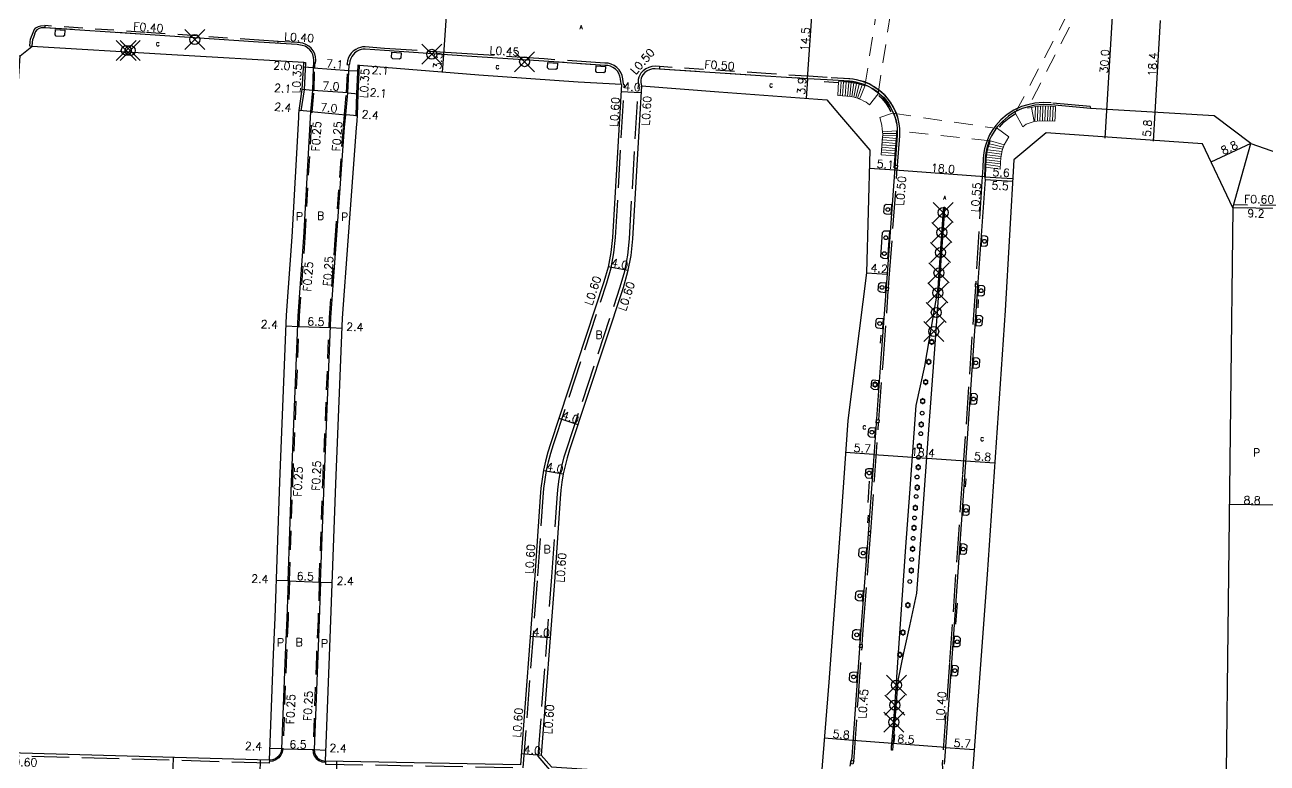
# Model space of a CAD drawing. Header units: metres. Extents: x -1600 to -800, y -108600 to -108000.
# Drawn here: x -1354.5 to -1106.1, y -108470.7 to -108323.1 of the extents above; entities that cross this region are included whole.
import ezdxf

# ---------------------------------------------------------------- set-up
doc = ezdxf.new("R2010")
doc.units = ezdxf.units.M
doc.header["$LTSCALE"] = 2.5
doc.header["$PDMODE"] = 35
doc.header["$PDSIZE"] = 2
for name, pattern in [('2212000', [2.5, 1.5, -1]), ('22320', [2.5, 1.5, -1]), ('22330', [4, 3, -1])]:
    doc.linetypes.add(name, pattern=pattern)
doc.layers.get('0').update_dxf_attribs({"color": 150, "lineweight": 50})
for name, color, linetype in [('2101000', 7, 'Continuous'), ('2213000', 3, 'Continuous'), ('2226000', 40, 'Continuous'), ('2227000', 1, 'Continuous'), ('2227100', 7, 'Continuous'), ('2232000', 120, '22320'), ('2233000', 120, '22330'), ('2235000', 4, 'Continuous'), ('2236000', 3, 'Continuous'), ('2236100', 3, 'Continuous'), ('2238000', 3, 'Continuous'), ('2239000', 3, 'Continuous'), ('9107000', 4, 'Continuous'), ('9201100', 215, 'Continuous'), ('9201500', 222, 'Continuous'), ('9202100', 82, 'Continuous'), ('9202200', 82, 'Continuous'), ('9203500', 155, 'Continuous')]:
    doc.layers.add(name, color=color, linetype=linetype)
for name, color, linetype, lineweight in [('2212000', 8, '2212000', 15), ('2212100', 8, 'Continuous', 15), ('2215000', 8, 'Continuous', 15), ('6165200', 3, 'Continuous', 30)]:
    doc.layers.add(name, color=color, linetype=linetype, lineweight=lineweight)
doc.styles.add('Dm_Anotation', font='txt.shx', dxfattribs={"bigfont": 'pscdm.shx'})

# ---------------------------------------------------------------- blocks, each defined once
blk = doc.blocks.new('223900')
at = {"linetype": 'Continuous'}
for centre, start, end in [((-0.57735, 0.333333), 30, 270), ((-0.57735, -0.333333), 90, 330), ((0, 0.666667), 330, 210), ((0.57735, 0.333333), 270, 150), ((0.57735, -0.333333), 210, 90), ((0, -0.666667), 150, 30)]:
    blk.add_arc(centre, 0.333333, start, end, dxfattribs=at)
blk = doc.blocks.new('223800')
at = {"color": 0, "linetype": 'Continuous'}
blk.add_circle((0, 0), 0.75, dxfattribs=at)

msp = doc.modelspace()

# ---------------------------------------------------------------- linework, layer by layer
at = {"layer": '2101000'}
for points in [[(-1305.6, -108470.13), (-1360.19, -108468.57), (-1362.22, -108466.37), (-1358.12, -108387.82), (-1356.51, -108345.63), (-1355.46, -108329.27), (-1353.12, -108327.39)], [(-1298.74, -108330.6), (-1326.22, -108329.01), (-1353.12, -108327.39)], [(-1299.65, -108340.22), (-1299.02, -108336.02), (-1298.74, -108330.6)], [(-1287.99, -108341.18), (-1287.85, -108336.85), (-1287.56, -108331.18)], [(-1235.22, -108335.02), (-1243.88, -108334.55), (-1263.71, -108333.13), (-1287.56, -108331.18)], [(-1235.22, -108335.02), (-1237.01, -108365.58), (-1237.32, -108368.62), (-1237.88, -108371.53), (-1238.71, -108374.47), (-1249.4, -108406.85), (-1249.93, -108408.56), (-1250.39, -108410.32), (-1250.78, -108412.11), (-1251.09, -108413.91), (-1251.32, -108415.72), (-1251.48, -108417.49), (-1252.52, -108433.21), (-1255.41, -108471.05), (-1294.4, -108470.3)], [(-1231.23, -108335.26), (-1233.02, -108365.9), (-1233.36, -108369.2), (-1233.98, -108372.45), (-1234.88, -108375.64), (-1245.59, -108408.06), (-1246.08, -108409.65), (-1246.5, -108411.25), (-1246.85, -108412.87), (-1247.13, -108414.51), (-1247.35, -108416.15), (-1247.49, -108417.8), (-1248.53, -108433.5), (-1251.25, -108469.14), (-1249.22, -108471.48), (-1197.47, -108474.88)], [(-1231.23, -108335.26), (-1215.72, -108336.48), (-1194.15, -108338.08), (-1191.59, -108341.07)], [(-1299.75, -108341.62), (-1299.71, -108340.93), (-1299.65, -108340.22)], [(-1305.6, -108470.13), (-1304.79, -108448.91), (-1304.48, -108441.66), (-1303.52, -108414.47), (-1302.17, -108381.13), (-1301.03, -108365.44), (-1299.75, -108341.62)], [(-1294.4, -108470.3), (-1293.6, -108449.36), (-1293.29, -108442.1), (-1292.32, -108414.89), (-1290.99, -108381.76), (-1289.86, -108366.25), (-1288.22, -108343.7), (-1288.08, -108342.25)], [(-1288.08, -108342.25), (-1287.99, -108341.18)], [(-1191.59, -108341.07), (-1185.54, -108348.14), (-1186.24, -108372.65), (-1189.96, -108402.22), (-1191.28, -108421.28), (-1193.75, -108454.55), (-1195.22, -108472.79), (-1197.47, -108474.88)], [(-1139.98, -108345.37), (-1150.29, -108344.65), (-1156.77, -108350.04), (-1158.48, -108380.19), (-1162.13, -108433.01), (-1165.26, -108475.33), (-1163.25, -108477.21)], [(-1113.01, -108359.69), (-1119.08, -108346.9), (-1139.98, -108345.37)], [(-1113.01, -108359.69), (-1114.36, -108478.06), (-1116.65, -108480.44)]]:
    msp.add_lwpolyline(points, dxfattribs=at)
at = {"layer": '2212000'}
for points in [[(-1184.06, -108319.38), (-1186.54, -108335.31), (-1186.96, -108335.15), (-1188.08, -108334.82), (-1189.05, -108334.64), (-1189.91, -108334.56), (-1191.79, -108334.43), (-1191.98, -108337.23), (-1190.14, -108337.36), (-1189.44, -108337.43), (-1188.72, -108337.56), (-1187.85, -108337.81), (-1187.23, -108338.05), (-1186.73, -108338.32), (-1186.3, -108338.56), (-1185.65, -108339.07), (-1183.92, -108336.86), (-1180.9, -108317.44)], [(-1145.63, -108323.55), (-1154.03, -108339.75), (-1153.26, -108339.57), (-1152.45, -108339.4), (-1150.86, -108339.27), (-1149.3, -108339.35), (-1148.43, -108339.43), (-1148.53, -108341.44), (-1148.56, -108342.31), (-1151.55, -108342.3), (-1152.69, -108342.39), (-1154.28, -108342.91), (-1155, -108343.5), (-1156.48, -108340.7), (-1146.22, -108321.24)]]:
    msp.add_lwpolyline(points, dxfattribs=at)
msp.add_lwpolyline([(-1181.04, -108340.74), (-1160.03, -108343.82), (-1157.8, -108345.46), (-1158.68, -108347.07), (-1159.08, -108348.18), (-1159.34, -108349.66), (-1159.44, -108350.61), (-1159.49, -108351.91), (-1162.35, -108351.53), (-1162.28, -108349.88), (-1162.16, -108348.76), (-1162.03, -108348.08), (-1161.85, -108347.41), (-1161.49, -108346.36), (-1161.44, -108346.25), (-1180.24, -108344.28), (-1180.24, -108345.2), (-1180.56, -108349.26), (-1183.3, -108349.05), (-1182.99, -108344.94), (-1183.08, -108343.94), (-1183.17, -108343.14), (-1183.57, -108341.63)], close=True, dxfattribs=at)
at = {"layer": '2212100'}
for points in [[(-1191.48, -108337.27), (-1191.29, -108334.47)], [(-1190.99, -108337.3), (-1190.79, -108334.5)], [(-1190.49, -108337.34), (-1190.29, -108334.54)], [(-1189.99, -108337.37), (-1189.78, -108334.58)], [(-1189.58, -108337.41), (-1189.27, -108334.62)], [(-1189.16, -108337.48), (-1188.74, -108334.7)], [(-1188.78, -108337.55), (-1188.21, -108334.8)], [(-1187.67, -108334.94), (-1188.39, -108337.65)], [(-1187.11, -108335.1), (-1188.01, -108337.76)], [(-1186.54, -108335.31), (-1187.6, -108337.91)], [(-1152.56, -108342.38), (-1152.45, -108339.4)], [(-1152.05, -108342.34), (-1151.95, -108339.36)], [(-1151.55, -108342.3), (-1151.45, -108339.32)], [(-1151.03, -108342.3), (-1150.94, -108339.28)], [(-1150.58, -108342.3), (-1150.44, -108339.29)], [(-1150.06, -108342.3), (-1149.92, -108339.32)], [(-1149.57, -108342.3), (-1149.45, -108339.34)], [(-1149.06, -108342.3), (-1148.93, -108339.38)], [(-1180.24, -108344.28), (-1183.04, -108344.45)], [(-1180.28, -108345.77), (-1183.04, -108345.56)], [(-1180.24, -108345.28), (-1183.01, -108345.17)], [(-1180.24, -108344.8), (-1183, -108344.83)], [(-1180.48, -108348.26), (-1183.23, -108348.05)], [(-1180.44, -108347.77), (-1183.19, -108347.56)], [(-1180.4, -108347.27), (-1183.15, -108347.05)], [(-1180.36, -108346.78), (-1183.11, -108346.56)], [(-1180.32, -108346.27), (-1183.08, -108346.06)], [(-1159.12, -108348.42), (-1162.03, -108348.08)], [(-1158.99, -108347.95), (-1161.85, -108347.41)], [(-1158.85, -108347.54), (-1161.66, -108346.85)], [(-1180.52, -108348.77), (-1183.26, -108348.54)], [(-1159.45, -108350.9), (-1162.31, -108350.52)], [(-1159.42, -108350.4), (-1162.29, -108350.04)], [(-1159.37, -108349.89), (-1162.25, -108349.54)], [(-1159.3, -108349.42), (-1162.19, -108349.04)], [(-1159.21, -108348.92), (-1162.12, -108348.55)], [(-1159.47, -108351.41), (-1162.33, -108351.02)]]:
    msp.add_lwpolyline(points, dxfattribs=at)
at = {"layer": '2213000'}
for points in [[(-1296.74, -108330.7), (-1296.72, -108330.16), (-1296.77, -108329.57), (-1296.93, -108329.01), (-1297.19, -108328.49), (-1297.54, -108328.04), (-1297.98, -108327.66), (-1298.47, -108327.36), (-1299.03, -108327.17), (-1300.03, -108327.02), (-1307.75, -108326.55), (-1330.46, -108324.99), (-1350.51, -108323.64), (-1351.25, -108323.67), (-1351.66, -108323.77), (-1352.11, -108324.05), (-1352.35, -108324.39), (-1352.5, -108324.75), (-1352.64, -108325.19), (-1352.77, -108325.57), (-1352.96, -108326.07), (-1353.05, -108326.54), (-1353.12, -108327.39)], [(-1235.22, -108335.02), (-1235.31, -108334.45), (-1235.38, -108333.9), (-1235.51, -108333.33), (-1235.72, -108332.82), (-1236.03, -108332.34), (-1236.44, -108331.92), (-1236.91, -108331.58), (-1237.42, -108331.35), (-1237.95, -108331.21), (-1238.56, -108331.17), (-1250.73, -108330.36), (-1266.12, -108329.33), (-1282.62, -108328.23), (-1286.45, -108327.92), (-1286.91, -108327.95), (-1287.28, -108328.02), (-1287.66, -108328.15), (-1288.08, -108328.36), (-1288.56, -108328.71), (-1288.88, -108329.04), (-1289.12, -108329.37), (-1289.34, -108329.78), (-1289.52, -108330.34), (-1289.59, -108330.84), (-1289.65, -108331.05)], [(-1297.31, -108340.44), (-1297.31, -108340.43), (-1296.93, -108336.21), (-1296.79, -108331.65), (-1296.74, -108330.7)], [(-1290.34, -108341.06), (-1290.33, -108340.97), (-1289.93, -108336.66), (-1289.65, -108331.05)], [(-1180.18, -108342.88), (-1180.44, -108341.7), (-1180.78, -108340.77), (-1181.46, -108339.43), (-1182.22, -108338.32), (-1183.06, -108337.37), (-1183.89, -108336.63), (-1184.97, -108335.87), (-1185.97, -108335.33), (-1187.17, -108334.84), (-1188.36, -108334.52), (-1189.01, -108334.41), (-1189.61, -108334.34), (-1194.09, -108334.1), (-1198.02, -108333.85), (-1206.4, -108333.31), (-1227.64, -108331.92), (-1228.45, -108331.84), (-1229.03, -108331.88), (-1229.6, -108332.04), (-1230.06, -108332.27), (-1230.55, -108332.63), (-1230.92, -108333.06), (-1231.13, -108333.37), (-1231.3, -108333.73), (-1231.36, -108334.11), (-1231.36, -108334.57), (-1231.23, -108335.26)], [(-1190.79, -108334.26), (-1188.85, -108334.44), (-1186.74, -108334.93), (-1185.87, -108335.32), (-1185.19, -108335.73), (-1183.98, -108336.6), (-1182.76, -108337.62), (-1182.37, -108338.06), (-1181.85, -108338.79), (-1181.48, -108339.38), (-1181.06, -108340.19), (-1180.67, -108341.11), (-1180.36, -108342.01), (-1180.15, -108342.98), (-1180.06, -108343.83), (-1180.06, -108345.23), (-1182.15, -108373.73), (-1183.4, -108390.69), (-1185.11, -108414.02), (-1186.28, -108430.28), (-1187.28, -108443.04), (-1188.33, -108458.09), (-1189.16, -108469.49), (-1189.26, -108470.13), (-1189.56, -108471.34)], [(-1301.86, -108434.27), (-1301.17, -108414.56), (-1299.82, -108381.26), (-1298.69, -108365.61), (-1297.31, -108340.44)], [(-1141.42, -108339.81), (-1149.31, -108339.1), (-1150.89, -108339.02), (-1152.54, -108339.16), (-1153.86, -108339.44), (-1155.09, -108339.79), (-1156.59, -108340.48), (-1157.86, -108341.36), (-1159.05, -108342.37), (-1160.07, -108343.46), (-1160.72, -108344.42), (-1161.25, -108345.28), (-1161.68, -108346.23), (-1162.05, -108347.29), (-1162.23, -108347.97), (-1162.37, -108348.67), (-1162.48, -108349.8), (-1162.56, -108351.64), (-1162.61, -108353.48), (-1162.51, -108354), (-1163.94, -108374.56), (-1166.17, -108406.72), (-1169.22, -108450.65), (-1170.63, -108470.18), (-1170.67, -108470.95)], [(-1113.01, -108359.69), (-1109.4, -108346.77), (-1116.73, -108341.28), (-1141.42, -108339.81)], [(-1295.37, -108434.5), (-1294.67, -108414.8), (-1293.33, -108381.63), (-1292.21, -108366.08), (-1290.56, -108343.51), (-1290.34, -108341.06)], [(-1301.86, -108434.27), (-1302.13, -108441.75), (-1302.44, -108449), (-1303.16, -108467.86), (-1303.26, -108468.46), (-1303.52, -108469.02), (-1303.91, -108469.49), (-1304.41, -108469.85), (-1304.98, -108470.07), (-1305.6, -108470.13)], [(-1295.37, -108434.5), (-1295.63, -108442.01), (-1295.95, -108449.27), (-1296.66, -108468.01), (-1296.61, -108468.59), (-1296.4, -108469.14), (-1296.06, -108469.61), (-1295.61, -108469.98), (-1295.07, -108470.21), (-1294.4, -108470.3)]]:
    msp.add_lwpolyline(points, dxfattribs=at)
at = {"layer": '2215000'}
for points in [[(-1186.54, -108335.31), (-1187.6, -108337.91), (-1187.85, -108337.81), (-1188.72, -108337.56), (-1189.44, -108337.43), (-1190.14, -108337.36), (-1191.98, -108337.23), (-1191.79, -108334.43), (-1189.91, -108334.56), (-1189.05, -108334.64), (-1188.08, -108334.82), (-1186.96, -108335.15)], [(-1148.53, -108341.44), (-1148.43, -108339.43), (-1149.3, -108339.35), (-1150.86, -108339.27), (-1152.45, -108339.4), (-1153.26, -108339.57), (-1152.69, -108342.39), (-1151.55, -108342.3), (-1148.56, -108342.31)], [(-1183.3, -108349.05), (-1182.99, -108344.94), (-1183.04, -108344.45), (-1180.24, -108344.28), (-1180.24, -108345.2), (-1180.56, -108349.26)], [(-1159.49, -108351.91), (-1159.44, -108350.61), (-1159.34, -108349.66), (-1159.08, -108348.18), (-1158.68, -108347.07), (-1161.44, -108346.25), (-1161.49, -108346.36), (-1161.85, -108347.41), (-1162.03, -108348.08), (-1162.16, -108348.76), (-1162.28, -108349.88), (-1162.35, -108351.53)]]:
    msp.add_lwpolyline(points, close=True, dxfattribs=at)
at = {"layer": '2226000'}
msp.add_lwpolyline([(-1181.24, -108468.13), (-1181.2, -108467.55), (-1180.78, -108462.31), (-1179.85, -108448.69), (-1178.33, -108427.45), (-1177.53, -108416.71), (-1176.29, -108399.21), (-1174.59, -108391.31), (-1171.91, -108375.76), (-1171.67, -108372.6), (-1170.81, -108360.05), (-1170.78, -108359.52), (-1170.59, -108359.54), (-1170.63, -108360.03), (-1172.71, -108388.79), (-1173.87, -108404.95), (-1175.07, -108421.6), (-1176.2, -108436.74), (-1177.6, -108443.25), (-1178.8, -108448.66), (-1179.97, -108454.21), (-1180.98, -108467.31), (-1181.04, -108468.13)], close=True, dxfattribs=at)
at = {"layer": '2227000'}
for points in [[(-1344.96, -108324.01), (-1350.51, -108323.64)], [(-1330.46, -108324.99), (-1335.95, -108324.62)], [(-1319.66, -108325.73), (-1321.47, -108325.61)], [(-1303.29, -108326.82), (-1307.75, -108326.55)], [(-1266.12, -108329.33), (-1282.62, -108328.23)], [(-1253.97, -108330.14), (-1255.21, -108330.06)], [(-1246.7, -108330.63), (-1250.73, -108330.36)], [(-1238.56, -108331.17), (-1243.42, -108330.85)], [(-1220.26, -108332.4), (-1227.64, -108331.92)], [(-1206.4, -108333.31), (-1214.27, -108332.79)], [(-1198.02, -108333.85), (-1200.32, -108333.7)], [(-1180.18, -108342.88), (-1180.44, -108341.7), (-1180.78, -108340.77), (-1181.46, -108339.43), (-1182.22, -108338.32), (-1183.06, -108337.37), (-1183.89, -108336.63), (-1184.97, -108335.87), (-1185.97, -108335.33), (-1187.17, -108334.84), (-1188.36, -108334.52), (-1189.01, -108334.41), (-1189.61, -108334.34), (-1194.09, -108334.1)]]:
    msp.add_lwpolyline(points, dxfattribs=at)
at = {"layer": '2227100'}
for p in [(-1320.52, -108326.01, 4.64), (-1334.21, -108328.18, 4.75), (-1333.42, -108328.22, 4.75), (-1273.14, -108328.96, 3.73), (-1254.57, -108330.44, 3.68), (-1170.89, -108360.61, 3.14), (-1171.17, -108364.62, 2.64), (-1171.45, -108368.61, 2.66), (-1171.73, -108372.68, 2.66), (-1171.97, -108376.66, 2.67), (-1172.27, -108380.58, 2.67), (-1172.79, -108384.4, 2.67), (-1180.24, -108455.12, 2.76), (-1180.56, -108459.12, 2.74), (-1180.76, -108462.54, 2.74)]:
    msp.add_point(p, dxfattribs=at)
at = {"layer": '2232000'}
for points in [[(-1303.91, -108326.78), (-1303.88, -108326.37), (-1307.72, -108326.14), (-1330.44, -108324.58), (-1350.48, -108323.23), (-1350.51, -108323.64)], [(-1297.06, -108340.45), (-1297.06, -108340.45), (-1296.68, -108336.23), (-1296.54, -108331.66), (-1296.49, -108330.72)], [(-1296.49, -108330.72), (-1296.74, -108330.7)], [(-1290.59, -108341.04), (-1290.58, -108340.95), (-1290.18, -108336.64), (-1289.9, -108331.03), (-1289.65, -108331.05)], [(-1179.74, -108342.53), (-1179.96, -108341.56), (-1180.32, -108340.57), (-1181.03, -108339.18), (-1181.83, -108338.01), (-1182.71, -108337.02), (-1183.58, -108336.24), (-1184.7, -108335.45), (-1185.75, -108334.88), (-1187.01, -108334.37), (-1188.25, -108334.04), (-1188.94, -108333.92), (-1189.56, -108333.85), (-1194.06, -108333.6), (-1197.99, -108333.35), (-1206.37, -108332.81), (-1227.61, -108331.42), (-1227.64, -108331.92)], [(-1301.61, -108434.28), (-1300.92, -108414.57), (-1299.57, -108381.28), (-1298.44, -108365.63), (-1297.06, -108340.45)], [(-1295.62, -108434.49), (-1294.92, -108414.79), (-1293.58, -108381.61), (-1292.46, -108366.07), (-1290.81, -108343.49), (-1290.59, -108341.04)], [(-1103.81, -108359.8), (-1113.01, -108359.69)], [(-1103.77, -108359.2), (-1112.84, -108359.1)], [(-1301.61, -108434.28), (-1301.88, -108441.76), (-1302.19, -108449.01), (-1302.91, -108467.87), (-1303.02, -108468.54)], [(-1295.62, -108434.49), (-1295.88, -108442), (-1296.2, -108449.26), (-1296.91, -108468), (-1296.85, -108468.65), (-1296.62, -108469.25), (-1296.24, -108469.78), (-1295.74, -108470.19), (-1295.14, -108470.46), (-1294.4, -108470.55)], [(-1303.02, -108468.54), (-1303.3, -108469.15), (-1303.74, -108469.68), (-1304.29, -108470.07), (-1304.92, -108470.31), (-1305.61, -108470.38)]]:
    msp.add_lwpolyline(points, dxfattribs=at)
at = {"layer": '2233000'}
for points in [[(-1353.12, -108327.39), (-1353.53, -108327.36), (-1353.46, -108326.48), (-1353.36, -108325.96), (-1353.15, -108325.4), (-1352.99, -108324.96), (-1352.84, -108324.62), (-1352.61, -108324.07), (-1352.3, -108323.69), (-1351.79, -108323.38), (-1351.31, -108323.26), (-1350.48, -108323.23)], [(-1296.49, -108330.72), (-1296.36, -108330.73), (-1296.31, -108330.16), (-1296.37, -108329.49), (-1296.55, -108328.86), (-1296.84, -108328.27), (-1297.24, -108327.76), (-1297.74, -108327.32), (-1298.3, -108326.99), (-1298.93, -108326.76), (-1299.99, -108326.61), (-1303.88, -108326.37)], [(-1234.76, -108335.05), (-1234.76, -108335.04), (-1234.85, -108334.46), (-1234.93, -108333.85), (-1235.07, -108333.2), (-1235.31, -108332.6), (-1235.67, -108332.06), (-1236.14, -108331.57), (-1236.68, -108331.18), (-1237.26, -108330.91), (-1237.88, -108330.75), (-1238.54, -108330.72), (-1250.7, -108329.9), (-1266.09, -108328.87), (-1282.59, -108327.77), (-1286.45, -108327.47), (-1286.97, -108327.5), (-1287.4, -108327.58), (-1287.83, -108327.73), (-1288.32, -108327.97), (-1288.86, -108328.36), (-1289.23, -108328.75), (-1289.51, -108329.13), (-1289.76, -108329.61), (-1289.97, -108330.24), (-1290.04, -108330.78), (-1290.09, -108331.01), (-1289.9, -108331.03)], [(-1305.6, -108470.13), (-1305.62, -108470.73), (-1360.46, -108469.16), (-1362.83, -108466.59), (-1358.72, -108387.8), (-1357.11, -108345.6), (-1356.06, -108329.23), (-1355.46, -108329.27)], [(-1298.74, -108330.6), (-1298.39, -108330.62), (-1298.67, -108336.06), (-1299.3, -108340.27), (-1299.65, -108340.22)], [(-1287.56, -108331.18), (-1287.91, -108331.16), (-1288.2, -108336.83), (-1288.34, -108341.17), (-1287.99, -108341.18)], [(-1227.61, -108331.42), (-1228.45, -108331.34), (-1229.12, -108331.39), (-1229.77, -108331.57), (-1230.32, -108331.84), (-1230.89, -108332.27), (-1231.32, -108332.75), (-1231.56, -108333.13), (-1231.76, -108333.55), (-1231.85, -108333.99), (-1231.86, -108334.51), (-1231.72, -108335.23)], [(-1294.4, -108470.3), (-1294.41, -108470.9), (-1254.85, -108471.66), (-1251.93, -108433.26), (-1250.88, -108417.54), (-1250.73, -108415.78), (-1250.5, -108414), (-1250.19, -108412.22), (-1249.81, -108410.46), (-1249.35, -108408.72), (-1248.83, -108407.03), (-1238.14, -108374.64), (-1237.29, -108371.67), (-1236.73, -108368.7), (-1236.41, -108365.63), (-1234.62, -108335.06), (-1234.76, -108335.05)], [(-1197.5, -108475.48), (-1249.51, -108472.06), (-1251.87, -108469.34), (-1249.13, -108433.46), (-1248.09, -108417.76), (-1247.94, -108416.09), (-1247.73, -108414.42), (-1247.44, -108412.76), (-1247.08, -108411.11), (-1246.66, -108409.49), (-1246.16, -108407.88), (-1235.46, -108375.46), (-1234.57, -108372.31), (-1233.95, -108369.11), (-1233.62, -108365.85), (-1231.82, -108335.22), (-1231.72, -108335.23)], [(-1180.02, -108351.2), (-1179.58, -108345.25), (-1179.59, -108343.8), (-1179.68, -108342.89), (-1179.91, -108341.89), (-1180.22, -108340.93), (-1180.65, -108339.96), (-1181.06, -108339.15), (-1181.45, -108338.52), (-1182, -108337.76), (-1182.42, -108337.28), (-1183.69, -108336.23), (-1184.94, -108335.32), (-1185.68, -108334.88), (-1186.57, -108334.48), (-1188.86, -108333.95), (-1190.66, -108333.78)], [(-1141.53, -108339.39), (-1149.28, -108338.69), (-1150.89, -108338.61), (-1152.6, -108338.76), (-1153.95, -108339.04), (-1155.24, -108339.41), (-1156.79, -108340.12), (-1158.11, -108341.03), (-1159.34, -108342.07), (-1160.39, -108343.2), (-1161.07, -108344.2), (-1161.61, -108345.09), (-1162.06, -108346.08), (-1162.44, -108347.17), (-1162.63, -108347.88), (-1162.77, -108348.61), (-1162.89, -108349.77), (-1162.97, -108351.62), (-1163.14, -108354.4), (-1164.38, -108374.51), (-1164.4, -108374.86)], [(-1141.53, -108339.39), (-1141.42, -108339.81)], [(-1181.81, -108375.63), (-1181.67, -108373.76), (-1180.06, -108351.81)], [(-1164.45, -108375.5), (-1167.02, -108413.06), (-1169.63, -108450.62), (-1171.04, -108470.15), (-1171.08, -108470.95), (-1171.06, -108471.6), (-1170.98, -108472.23), (-1170.87, -108472.79), (-1170.68, -108473.42), (-1170.52, -108473.82)], [(-1183.75, -108402.06), (-1182.92, -108390.72), (-1181.86, -108376.24)], [(-1185.38, -108424.49), (-1184.63, -108414.05), (-1183.8, -108402.7)], [(-1187.07, -108446.99), (-1186.8, -108443.08), (-1185.81, -108430.32), (-1185.43, -108425.18)], [(-1188.78, -108470.26), (-1188.66, -108469.55), (-1187.91, -108458.1), (-1187.12, -108447.63)]]:
    msp.add_lwpolyline(points, dxfattribs=at)
at = {"layer": '2235000'}
for points in [[(-1180.49, -108351.16), (-1180.02, -108351.2), (-1180.06, -108351.81), (-1180.54, -108351.77)], [(-1182.29, -108375.59), (-1181.81, -108375.63), (-1181.86, -108376.24), (-1182.33, -108376.21)], [(-1164.01, -108375.53), (-1164.45, -108375.5), (-1164.4, -108374.86), (-1163.97, -108374.89)], [(-1184.23, -108402.02), (-1183.7, -108402.06), (-1183.75, -108402.7), (-1184.28, -108402.67)], [(-1185.91, -108425.14), (-1185.43, -108425.18), (-1185.38, -108424.49), (-1185.86, -108424.45)], [(-1187.55, -108446.96), (-1187.07, -108446.99), (-1187.12, -108447.63), (-1187.6, -108447.6)], [(-1188.94, -108470.9), (-1189.42, -108470.78), (-1189.27, -108470.14), (-1188.78, -108470.26)]]:
    msp.add_lwpolyline(points, close=True, dxfattribs=at)
at = {"layer": '2236000'}
for points in [[(-1346.52, -108324.14), (-1346.59, -108325.17), (-1346.85, -108325.41), (-1348.22, -108325.32), (-1348.45, -108325.05), (-1348.38, -108324.02)], [(-1279.25, -108328.67), (-1279.32, -108329.71), (-1279.62, -108329.94), (-1280.91, -108329.86), (-1281.16, -108329.59), (-1281.1, -108328.54)], [(-1247.97, -108330.76), (-1248.04, -108331.8), (-1248.35, -108332.03), (-1249.73, -108331.94), (-1249.99, -108331.67), (-1249.92, -108330.63)], [(-1238.39, -108331.4), (-1238.45, -108332.44), (-1238.73, -108332.68), (-1240.13, -108332.58), (-1240.33, -108332.32), (-1240.26, -108331.28)], [(-1182.3, -108360.95), (-1182.46, -108360.85), (-1182.6, -108360.78), (-1182.72, -108360.64), (-1182.74, -108360.54), (-1182.61, -108359.18), (-1182.56, -108359.13), (-1182.47, -108359.04), (-1182.28, -108358.95), (-1181.22, -108359.02), (-1181.37, -108361.02)], [(-1163.32, -108367.27), (-1162.51, -108367.32), (-1162.41, -108367.3), (-1162.26, -108367.25), (-1162.12, -108367.16), (-1162.03, -108367.08), (-1161.94, -108365.64), (-1162.01, -108365.53), (-1162.14, -108365.43), (-1162.28, -108365.37), (-1162.42, -108365.32), (-1163.2, -108365.27)], [(-1183.35, -108376.55), (-1183.59, -108376.45), (-1183.73, -108376.34), (-1183.83, -108376.25), (-1183.89, -108376.13), (-1183.77, -108374.88), (-1183.67, -108374.77), (-1183.49, -108374.68), (-1183.31, -108374.6), (-1182.37, -108374.67), (-1182.51, -108376.64)], [(-1162.56, -108375.6), (-1162.66, -108375.46), (-1162.79, -108375.36), (-1162.92, -108375.29), (-1163.05, -108375.25), (-1163.81, -108375.2), (-1163.95, -108377.2), (-1163.18, -108377.25), (-1163.18, -108377.25), (-1163.05, -108377.23), (-1162.91, -108377.17), (-1162.77, -108377.09), (-1162.66, -108377), (-1162.65, -108376.98), (-1162.55, -108375.61)], [(-1183.93, -108383.76), (-1184.13, -108383.65), (-1184.27, -108383.53), (-1184.38, -108383.4), (-1184.32, -108382.14), (-1184.23, -108382), (-1184.14, -108381.9), (-1184, -108381.79), (-1183.75, -108381.71), (-1182.89, -108381.78), (-1183.04, -108383.86)], [(-1162.97, -108381.59), (-1163.07, -108381.45), (-1163.2, -108381.35), (-1163.34, -108381.28), (-1163.47, -108381.24), (-1164.22, -108381.19), (-1164.36, -108383.19), (-1163.6, -108383.24), (-1163.6, -108383.24), (-1163.46, -108383.22), (-1163.32, -108383.17), (-1163.18, -108383.08), (-1163.08, -108382.99), (-1163.07, -108382.98), (-1162.97, -108381.61)], [(-1163.57, -108390.06), (-1163.67, -108389.92), (-1163.8, -108389.82), (-1163.94, -108389.75), (-1164.07, -108389.71), (-1164.81, -108389.66), (-1164.95, -108391.66), (-1164.2, -108391.71), (-1164.2, -108391.71), (-1164.07, -108391.68), (-1163.92, -108391.63), (-1163.78, -108391.55), (-1163.68, -108391.46), (-1163.65, -108391.43), (-1163.56, -108390.09)], [(-1184.81, -108395.98), (-1184.98, -108395.9), (-1185.12, -108395.8), (-1185.23, -108395.69), (-1185.29, -108395.58), (-1185.16, -108394.33), (-1185.09, -108394.23), (-1184.99, -108394.15), (-1184.87, -108394.1), (-1183.8, -108394.17), (-1183.94, -108396.04)], [(-1165.45, -108398.87), (-1164.68, -108398.92), (-1164.68, -108398.92), (-1164.55, -108398.9), (-1164.4, -108398.85), (-1164.26, -108398.76), (-1164.19, -108398.7), (-1164.15, -108398.64), (-1164.05, -108397.28), (-1164.1, -108397.17), (-1164.15, -108397.09), (-1164.26, -108397), (-1164.39, -108396.9), (-1164.53, -108396.84), (-1165.3, -108396.79)], [(-1185.5, -108405.53), (-1185.72, -108405.35), (-1185.87, -108405.1), (-1185.76, -108403.95), (-1185.66, -108403.78), (-1185.48, -108403.67), (-1185.31, -108403.6), (-1184.5, -108403.66), (-1184.64, -108405.59)], [(-1186.08, -108413.71), (-1186.3, -108413.53), (-1186.45, -108413.29), (-1186.35, -108412.14), (-1186.25, -108411.96), (-1186.07, -108411.85), (-1185.9, -108411.78), (-1185.1, -108411.83), (-1185.24, -108413.77)], [(-1165.6, -108419.49), (-1165.7, -108419.35), (-1165.83, -108419.25), (-1165.97, -108419.18), (-1166.1, -108419.14), (-1166.85, -108419.09), (-1166.99, -108421.09), (-1166.23, -108421.14), (-1166.23, -108421.14), (-1166.1, -108421.11), (-1165.95, -108421.06), (-1165.81, -108420.98), (-1165.71, -108420.89), (-1165.7, -108420.87), (-1165.6, -108419.5)], [(-1187.21, -108429.67), (-1187.51, -108429.53), (-1187.64, -108429.42), (-1187.78, -108429.25), (-1187.69, -108427.98), (-1187.6, -108427.84), (-1187.47, -108427.73), (-1187.22, -108427.65), (-1186.93, -108427.62), (-1186.24, -108427.68), (-1186.39, -108429.74)], [(-1166.13, -108427.29), (-1166.23, -108427.15), (-1166.37, -108427.05), (-1166.5, -108426.98), (-1166.63, -108426.94), (-1167.39, -108426.88), (-1167.53, -108428.89), (-1166.76, -108428.94), (-1166.76, -108428.94), (-1166.63, -108428.91), (-1166.48, -108428.86), (-1166.34, -108428.78), (-1166.24, -108428.69), (-1166.23, -108428.67), (-1166.13, -108427.3)], [(-1187.86, -108438.29), (-1188.16, -108438.14), (-1188.28, -108438.03), (-1188.42, -108437.83), (-1188.34, -108436.6), (-1188.25, -108436.45), (-1188.11, -108436.34), (-1187.87, -108436.27), (-1187.57, -108436.24), (-1186.9, -108436.29), (-1187.06, -108438.36)], [(-1188.45, -108446.04), (-1188.76, -108445.9), (-1188.88, -108445.79), (-1189.02, -108445.63), (-1188.93, -108444.36), (-1188.84, -108444.21), (-1188.71, -108444.1), (-1188.46, -108444.03), (-1188.17, -108444), (-1187.49, -108444.05), (-1187.64, -108446.12)], [(-1167.44, -108445.78), (-1167.54, -108445.64), (-1167.67, -108445.54), (-1167.8, -108445.47), (-1167.93, -108445.43), (-1168.68, -108445.38), (-1168.82, -108447.38), (-1168.06, -108447.43), (-1168.06, -108447.43), (-1167.93, -108447.4), (-1167.79, -108447.35), (-1167.65, -108447.27), (-1167.54, -108447.18), (-1167.53, -108447.16), (-1167.43, -108445.79)], [(-1189.05, -108454.52), (-1189.35, -108454.38), (-1189.48, -108454.27), (-1189.62, -108454.1), (-1189.53, -108452.83), (-1189.44, -108452.69), (-1189.3, -108452.57), (-1189.06, -108452.5), (-1188.76, -108452.47), (-1188.09, -108452.52), (-1188.23, -108454.59)], [(-1167.84, -108451.6), (-1167.95, -108451.45), (-1168.08, -108451.36), (-1168.21, -108451.29), (-1168.34, -108451.25), (-1169.08, -108451.19), (-1169.23, -108453.2), (-1168.47, -108453.25), (-1168.47, -108453.25), (-1168.34, -108453.22), (-1168.19, -108453.17), (-1168.05, -108453.09), (-1167.95, -108453), (-1167.94, -108452.98), (-1167.84, -108451.61)]]:
    msp.add_lwpolyline(points, close=True, dxfattribs=at)
at = {"layer": '2236100'}
msp.add_lwpolyline([(-1182.01, -108369.85), (-1182.9, -108369.78), (-1183.34, -108369.47), (-1183.04, -108364.63), (-1182.68, -108364.24), (-1181.61, -108364.29)], close=True, dxfattribs=at)
at = {"layer": '6165200'}
for points in [[(-1194.71, -108334.4), (-1191.92, -108334.57)], [(-1181.36, -108340.45), (-1181.77, -108339.57), (-1182.34, -108338.67), (-1183.06, -108337.81), (-1183.75, -108337.19)], [(-1183.68, -108337.3), (-1182.89, -108337.95), (-1182.31, -108338.68), (-1181.76, -108339.58), (-1181.35, -108340.43)], [(-1159.66, -108343.52), (-1158.7, -108342.47), (-1157.69, -108341.64), (-1156.46, -108340.82)], [(-1180.47, -108348.66), (-1180.75, -108351.7)], [(-1162.46, -108353.4), (-1162.36, -108351.46)], [(-1163.92, -108379.68), (-1163.81, -108378.01)], [(-1183.33, -108385.12), (-1183.47, -108386.71)], [(-1185.67, -108414.34), (-1185.8, -108416.48)], [(-1166.42, -108415.46), (-1166.32, -108413.9)], [(-1185.8, -108416.52), (-1185.93, -108418.57)], [(-1185.9, -108421.12), (-1186.02, -108422.69)], [(-1168.37, -108442.92), (-1168.05, -108438.71)]]:
    msp.add_lwpolyline(points, dxfattribs=at)
at = {"layer": '9107000'}
for points in [[(-1296.74, -108330.7), (-1296.72, -108330.16), (-1296.77, -108329.57), (-1296.93, -108329.01), (-1297.19, -108328.49), (-1297.54, -108328.04), (-1297.98, -108327.66), (-1298.47, -108327.36), (-1299.03, -108327.17), (-1300.03, -108327.02), (-1307.75, -108326.55), (-1330.46, -108324.99), (-1350.51, -108323.64), (-1351.25, -108323.67), (-1351.66, -108323.77), (-1352.11, -108324.05), (-1352.35, -108324.39), (-1352.5, -108324.75), (-1352.64, -108325.19), (-1352.77, -108325.57), (-1352.96, -108326.07), (-1353.05, -108326.54), (-1353.12, -108327.39)], [(-1235.22, -108335.02), (-1235.31, -108334.45), (-1235.38, -108333.9), (-1235.51, -108333.33), (-1235.72, -108332.82), (-1236.03, -108332.34), (-1236.44, -108331.92), (-1236.91, -108331.58), (-1237.42, -108331.35), (-1237.95, -108331.21), (-1238.56, -108331.17), (-1250.73, -108330.36), (-1266.12, -108329.33), (-1282.62, -108328.23), (-1286.45, -108327.92), (-1286.91, -108327.95), (-1287.28, -108328.02), (-1287.66, -108328.15), (-1288.08, -108328.36), (-1288.56, -108328.71), (-1288.88, -108329.04), (-1289.12, -108329.37), (-1289.34, -108329.78), (-1289.52, -108330.34), (-1289.59, -108330.84), (-1289.65, -108331.05)], [(-1180.18, -108342.88), (-1180.44, -108341.7), (-1180.78, -108340.77), (-1181.46, -108339.43), (-1182.22, -108338.32), (-1183.06, -108337.37), (-1183.89, -108336.63), (-1184.97, -108335.87), (-1185.97, -108335.33), (-1187.17, -108334.84), (-1188.36, -108334.52), (-1189.01, -108334.41), (-1189.61, -108334.34), (-1194.09, -108334.1), (-1198.02, -108333.85), (-1206.4, -108333.31), (-1227.64, -108331.92), (-1228.45, -108331.84), (-1229.03, -108331.88), (-1229.6, -108332.04), (-1230.06, -108332.27), (-1230.55, -108332.63), (-1230.92, -108333.06), (-1231.13, -108333.37), (-1231.3, -108333.73), (-1231.36, -108334.11), (-1231.36, -108334.57), (-1231.23, -108335.26)], [(-1190.79, -108334.26), (-1188.85, -108334.44), (-1186.74, -108334.93), (-1185.87, -108335.32), (-1185.19, -108335.73), (-1183.98, -108336.6), (-1182.76, -108337.62), (-1182.37, -108338.06), (-1181.85, -108338.79), (-1181.48, -108339.38), (-1181.06, -108340.19), (-1180.67, -108341.11), (-1180.36, -108342.01), (-1180.15, -108342.98), (-1180.06, -108343.83), (-1180.06, -108345.23), (-1182.15, -108373.73), (-1183.4, -108390.69), (-1185.11, -108414.02), (-1186.28, -108430.28), (-1187.28, -108443.04), (-1188.33, -108458.09), (-1189.16, -108469.49), (-1189.26, -108470.13), (-1189.56, -108471.34)], [(-1141.42, -108339.81), (-1149.31, -108339.1), (-1150.89, -108339.02), (-1152.54, -108339.16), (-1153.86, -108339.44), (-1155.09, -108339.79), (-1156.59, -108340.48), (-1157.86, -108341.36), (-1159.05, -108342.37), (-1160.07, -108343.46), (-1160.72, -108344.42), (-1161.25, -108345.28), (-1161.68, -108346.23), (-1162.05, -108347.29), (-1162.23, -108347.97), (-1162.37, -108348.67), (-1162.48, -108349.8), (-1162.56, -108351.64), (-1162.61, -108353.48), (-1162.51, -108354), (-1163.94, -108374.56), (-1166.17, -108406.72), (-1169.22, -108450.65), (-1170.63, -108470.18), (-1170.67, -108470.95)]]:
    msp.add_lwpolyline(points, dxfattribs=at)
at = {"layer": '9201100', "flags": 128}
for points in [[(-1269.8, -108314.4), (-1270.78, -108329.02)], [(-1198.02, -108333.85), (-1196.99, -108319.37)], [(-1270.78, -108329.02), (-1271.07, -108332.53)], [(-1198.02, -108333.85), (-1198.31, -108337.77)], [(-1180.57, -108352.16), (-1185.64, -108351.79)], [(-1162.61, -108353.48), (-1180.57, -108352.16)], [(-1162.61, -108353.48), (-1156.98, -108353.79)], [(-1162.51, -108354), (-1157.01, -108354.31)], [(-1186.24, -108372.65), (-1182.09, -108372.95)], [(-1184.74, -108408.98), (-1190.4, -108408.58)], [(-1184.74, -108408.98), (-1166.42, -108410.25)], [(-1166.42, -108410.25), (-1160.59, -108410.65)], [(-1188.93, -108466.23), (-1194.66, -108465.76)], [(-1170.44, -108467.57), (-1188.93, -108466.23)], [(-1170.44, -108467.57), (-1164.72, -108468)]]:
    msp.add_lwpolyline(points, dxfattribs=at)
at = {"layer": '9201100'}
for points in [[(-1138.5, -108345.73), (-1136.69, -108315.78)], [(-1128.54, -108340.57), (-1127.43, -108322.2)], [(-1296.79, -108331.65), (-1298.79, -108331.55)], [(-1296.79, -108331.65), (-1289.71, -108332.17)], [(-1289.71, -108332.17), (-1287.61, -108332.28)], [(-1296.93, -108336.21), (-1299.02, -108336.02)], [(-1289.94, -108336.66), (-1296.93, -108336.21)], [(-1289.94, -108336.66), (-1287.85, -108336.85)], [(-1235.3, -108336.39), (-1231.31, -108336.63)], [(-1297.31, -108340.43), (-1299.65, -108340.22)], [(-1297.31, -108340.43), (-1290.34, -108341.06)], [(-1290.33, -108340.97), (-1287.99, -108341.18)], [(-1128.57, -108340.57), (-1128.92, -108346.31)], [(-1109.4, -108346.77), (-1117.35, -108350.54)], [(-1103.81, -108359.8), (-1113.01, -108359.69)], [(-1237.85, -108371.37), (-1233.92, -108372.12)], [(-1302.26, -108383.27), (-1299.91, -108383.37)], [(-1299.91, -108383.37), (-1293.41, -108383.63)], [(-1293.41, -108383.63), (-1291.06, -108383.73)], [(-1247.72, -108401.76), (-1243.92, -108403.01)], [(-1250.8, -108412.21), (-1246.85, -108412.89)], [(-1104.89, -108419.12), (-1113.69, -108419.02)], [(-1301.86, -108434.27), (-1304.21, -108434.19)], [(-1301.86, -108434.27), (-1295.37, -108434.5)], [(-1295.37, -108434.5), (-1293.02, -108434.58)], [(-1253.44, -108445.3), (-1249.46, -108445.6)], [(-1325.01, -108477.58), (-1324.79, -108469.58)], [(-1307.6, -108478.08), (-1307.38, -108470.08)], [(-1303.16, -108467.86), (-1305.51, -108467.77)], [(-1303.16, -108467.86), (-1296.66, -108468.01)], [(-1296.66, -108468.01), (-1294.31, -108468.1)], [(-1255.24, -108468.83), (-1251.25, -108469.14)], [(-1292.25, -108478.35), (-1292.1, -108470.35)]]:
    msp.add_lwpolyline(points, dxfattribs=at)
at = {"layer": '9202200'}
msp.add_lwpolyline([(-1109.4, -108346.77), (-1100.05, -108350.04)], dxfattribs=at)

# ---------------------------------------------------------------- block references
at = {"layer": '2238000', "xscale": 0.5, "yscale": 0.5, "zscale": 0.5}
for p in [(-1181.97, -108360.01, 2.13), (-1182.37, -108365.64, 2.13), (-1162.65, -108366.36, 1.84), (-1182.66, -108368.83, 2.13), (-1183.12, -108375.58, 2.12), (-1163.33, -108376.24, 1.87), (-1183.58, -108382.81, 2.14), (-1163.75, -108382.26, 1.86), (-1164.37, -108390.68, 1.9), (-1164.81, -108397.9, 1.86), (-1175.09, -108400.73, 2.29), (-1185.15, -108404.55, 2.09), (-1175.38, -108404.84, 2.34), (-1175.81, -108409.57, 2.28), (-1185.72, -108412.7, 2.06), (-1176.12, -108413.51, 2.3), (-1176.29, -108417.39, 2.34), (-1166.32, -108420.18, 1.96), (-1176.61, -108421.69, 2.35), (-1176.91, -108425.77, 2.38), (-1166.87, -108427.92, 1.98), (-1186.88, -108428.72, 2.08), (-1177.19, -108429.99, 2.38), (-1177.57, -108434.4, 2.42), (-1187.56, -108437.27, 2.1), (-1188.18, -108445.06, 2.06), (-1168.07, -108446.45, 2.01), (-1168.57, -108452.23, 1.96), (-1188.8, -108453.48, 2.08)]:
    msp.add_blockref('223800', p, dxfattribs=at)
at = {"layer": '2239000', "xscale": 0.5, "yscale": 0.5, "zscale": 0.5}
for p in [(-1173.18, -108386.49, 2.22), (-1173.77, -108390.47, 2.22), (-1184.52, -108395.02, 2.04), (-1174.4, -108394.51, 2.25), (-1174.99, -108398.32, 2.28), (-1175.28, -108402.99, 2.27), (-1175.66, -108407.33, 2.13), (-1175.88, -108411.56, 2.28), (-1176.09, -108415.61, 2.28), (-1176.45, -108419.66, 2.29), (-1176.73, -108423.68, 2.29), (-1177.01, -108427.89, 2.3), (-1177.27, -108432.21, 2.31), (-1177.95, -108439.13, 2.39), (-1178.92, -108444.6, 2.33), (-1179.55, -108449.04, 2.32)]:
    msp.add_blockref('223900', p, dxfattribs=at)

# ---------------------------------------------------------------- texts
at = {"layer": '9201500', "style": 'Dm_Anotation'}
for s, rotation, p in [('14.5', 85.9244, (-1197.88, -108328.39)), ('30.0', 86.5369, (-1137.97, -108332.81)), ('2.0', 357.0816, (-1304.85, -108331.96)), ('7.1', 355.7766, (-1294.32, -108331.58)), ('3.5', 85.3082, (-1271.28, -108332.03)), ('18.4', 86.5369, (-1128.36, -108333.45)), ('2.1', 357.0696, (-1285.18, -108332.89)), ('2.1', 354.8306, (-1304.72, -108336.42)), ('7.0', 356.3575, (-1295.06, -108336.02)), ('2.1', 354.8306, (-1285.61, -108337.32)), ('4.0', 356.6418, (-1234.84, -108336.17)), ('3.9', 85.7475, (-1198.51, -108337.07)), ('2.4', 354.8306, (-1304.69, -108340.2)), ('7.0', 354.8306, (-1295.49, -108340.32)), ('2.4', 354.8306, (-1287.22, -108341.71)), ('5.8', 86.5369, (-1129.39, -108345.51)), ('8.8', 25.37, (-1114.89, -108349.09)), ('5.1', 355.8042, (-1184.21, -108351.64)), ('18.0', 355.8042, (-1173.38, -108352.43)), ('5.6', 356.7619, (-1161.06, -108353.31)), ('5.5', 356.7619, (-1161.26, -108355.95)), ('9.2', 359.346, (-1110.07, -108361.55)), ('4.0', 349.1826, (-1237.4, -108371.35)), ('4.2', 355.8013, (-1185.44, -108372.46)), ('2.4', 357.6862, (-1307.36, -108383.72)), ('6.5', 357.6862, (-1298.05, -108383.16)), ('2.4', 357.6862, (-1290.26, -108384.21)), ('4.0', 341.7234, (-1247.27, -108401.8)), ('5.7', 356.0445, (-1188.82, -108408.44)), ('18.4', 356.0242, (-1177.38, -108409.24)), ('5.8', 356.0387, (-1164.77, -108410.11)), ('4.0', 350.1693, (-1250.34, -108412.19)), ('8.8', 359.346, (-1110.85, -108418.95)), ('6.5', 357.9771, (-1300.17, -108434.08)), ('2.4', 357.9771, (-1309.24, -108434.6)), ('2.4', 357.9771, (-1292.19, -108435.03)), ('4.0', 355.6431, (-1253, -108445.23)), ('5.8', 355.4, (-1193.05, -108465.64)), ('18.5', 355.8302, (-1181.46, -108466.52)), ('2.4', 357.8118, (-1310.52, -108468.07)), ('6.5', 358.6642, (-1301.6, -108467.75)), ('2.4', 357.8126, (-1293.62, -108468.47)), ('4.0', 355.6431, (-1254.79, -108468.77)), ('5.7', 355.7744, (-1168.83, -108467.44))]:
    msp.add_text(s, height=1.6, rotation=rotation, dxfattribs=at).set_placement(p)
at = {"layer": '9202100', "style": 'Dm_Anotation'}
for s, height, p in [('A', 0.75, (-1243.57, -108323.91, 2.64)), ('C', 0.75, (-1328.25, -108327.32, 3.85)), ('C', 0.75, (-1260.34, -108331.93, 3.04)), ('C', 0.75, (-1205.64, -108335.59, 2.13)), ('A', 0.75, (-1170.88, -108358.01, 3.14)), ('P', 1.6, (-1300.31, -108362.19)), ('B', 1.6, (-1296.09, -108362.04)), ('P', 1.6, (-1291.26, -108362.28)), ('B', 1.6, (-1240.43, -108385.85)), ('C', 0.75, (-1187, -108403.96, 2.08)), ('C', 0.75, (-1163.43, -108406.33, 1.94)), ('P', 1.6, (-1108.92, -108409.43)), ('B', 1.6, (-1250.8, -108428.76)), ('P', 1.6, (-1304.1, -108447.41)), ('B', 1.6, (-1300.38, -108447.34)), ('P', 1.6, (-1295.31, -108447.57))]:
    msp.add_text(s, height=height, dxfattribs=at).set_placement(p)
at = {"layer": '9203500', "style": 'Dm_Anotation'}
for s, rotation, p in [('F0.40', 356.137, (-1332.86, -108324.17)), ('L0.40', 356.4937, (-1302.68, -108326.2)), ('L0.45', 356.1717, (-1261.62, -108328.92)), ('L0.50', 48.2787, (-1232.41, -108333.14)), ('L0.35', 87.0816, (-1299.46, -108336.84)), ('F0.50', 356.2549, (-1218.67, -108331.76)), ('L0.35', 87.0696, (-1285.95, -108337.79)), ('L0.60', 86.6418, (-1235.93, -108343.52)), ('L0.60', 86.6418, (-1229.6, -108343.27)), ('F0.25', 86.8613, (-1295.58, -108348.43)), ('F0.25', 85.8248, (-1291.48, -108348.43)), ('L0.50', 85.8042, (-1178.76, -108359.3)), ('L0.55', 86.0151, (-1163.74, -108360.6)), ('F0.60', 359.346, (-1110.75, -108358.73)), ('F0.25', 85.8572, (-1297.3, -108376.49)), ('F0.25', 85.8572, (-1293.26, -108375.41)), ('L0.60', 71.7234, (-1241.1, -108379.3)), ('L0.60', 71.7234, (-1234.38, -108380.43)), ('F0.25', 87.6862, (-1295.53, -108416.28)), ('F0.25', 87.6862, (-1299.21, -108417.45)), ('L0.60', 86.2021, (-1252.88, -108432.93)), ('L0.60', 86.2021, (-1246.65, -108434.65)), ('F0.25', 87.8118, (-1300.68, -108462.97)), ('F0.25', 87.8126, (-1297.17, -108462.32)), ('L0.45', 85.8302, (-1186.31, -108461.9)), ('L0.40', 85.8771, (-1170.73, -108462.37)), ('L0.60', 85.6431, (-1255.37, -108465.66)), ('L0.60', 85.6431, (-1249.12, -108464.98)), ('L0.60', 358.3667, (-1357.98, -108471.24))]:
    msp.add_text(s, height=1.6, rotation=rotation, dxfattribs=at).set_placement(p)

doc.saveas('drawing.dxf')
